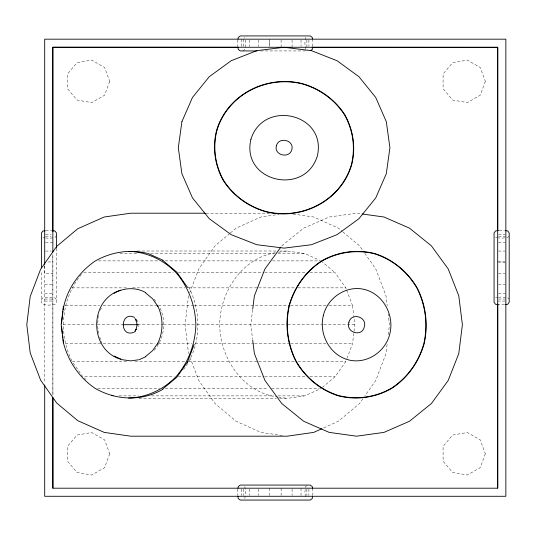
<?xml version="1.0" encoding="UTF-8"?>
<svg xmlns="http://www.w3.org/2000/svg" width="536" height="536" viewBox="0 0 536 536"><rect width="100%" height="100%" fill="white"/><g stroke="black" fill="none" stroke-linecap="round" stroke-linejoin="round"><path stroke-width="0.4" stroke-dasharray="2.68 2.01" d="M44.696 265.642L44.696 273.514L52.856 273.514M269.709 39.175L269.461 46.451L269.434 39.979M71.878 360.768C57.694 332.762 61.613 296.944 82.437 273.26M97.666 323.141L98.235 318.451M98.329 317.674L98.611 315.329M138.114 326.88L138.114 322.525L137.343 320.495M188.551 295.845L185.067 324.702L188.551 353.559M346.946 358.45L352.521 343.77L353.921 332.166M354.021 331.335L354.825 324.702L353.82 316.408M387.093 344.487L386 353.559L375.79 380.446L364.802 396.064M388.285 334.591L389.478 324.702L388.185 313.982M244.831 498.601L245.609 492.316L244.831 486.534L243.471 485.562M312.629 46.317L313.017 43.175L312.568 39.872M312.629 495.458L313.017 492.316L312.461 488.189M252.624 309.862L250.774 324.702L252.624 339.543M237.91 39.872L237.468 43.175L237.857 46.317M237.91 489.013L237.468 492.316L237.857 495.458M305.654 37.399L304.877 43.175L305.654 49.466M100.547 310.237L101.371 308.053M189.717 292.77L198.762 268.951L215.003 245.863L229.756 233.515M322.324 387.448L335.04 376.801L345.774 361.545L346.651 359.227M154.134 350.296C164.626 338.497 166.582 320.582 159.406 306.599M183.567 369.505C201.181 346.41 201.925 313.419 189.168 287.859L188.237 286.532M362.892 398.784L359.542 403.534L338.377 421.256L322.692 428.344M56.521 235.559L55.041 237.575L48.702 238.346L45.781 237.964M41.393 299.885L42.867 297.869L48.702 297.098L55.041 297.869L56.521 299.885M508.704 236.108L507.719 237.455L501.381 238.225L498.46 237.843M230.4 232.979L236.168 228.148L260.818 217.006L279.008 214.393M281.762 245.863L303.678 228.148L329.198 217.006L356.581 213.207L361.418 213.877M242.795 50.927L244.831 49.466L245.609 43.175L244.831 37.399M307.007 485.562L305.654 486.534L304.877 492.316L305.654 498.601M279.738 398.389L287.276 398.389L304.756 395.876L321.051 388.513M275.357 252.724C241.883 258.278 219.921 292.133 219.727 324.702C219.854 358.021 243.116 392.841 277.735 397.015M278.532 252.268L287.276 251.016L304.756 253.521L320.307 260.55M45.781 230.668L48.702 230.279L51.871 230.668M499.19 230.447L504.55 230.547M495.545 297.748L497.736 297.46M498.46 297.359L501.381 296.978L507.719 297.748L508.704 299.095M504.55 304.656L499.19 304.756M260.583 50.927L307.691 50.927M206.038 213.207L270.526 213.207M45.513 234.4L51.222 234.4M498.507 234.4L505.033 234.4M45.513 236.41L51.222 236.41M498.507 236.41L505.033 236.41M45.513 242.198L52.856 242.198M498.507 242.198L505.033 242.198M45.513 251.062L51.222 251.062M137.37 251.016L276.388 251.016M279.738 251.016L287.276 251.016M498.507 251.062L505.033 251.062M119.883 253.521L137.471 253.521M150.663 253.521L274.606 253.521M277.956 253.521L304.756 253.521M98.57 260.885L158.864 260.885M165.282 260.885L269.126 260.885M272.476 260.885L319.376 260.885M47.959 261.943L52.856 261.943M497.689 261.943L505.033 261.943M83.743 272.596L173.349 272.596M178.374 272.596L263.853 272.596M264.69 272.596L306.565 272.596M309.915 272.596L335.04 272.596L345.774 287.859L346.363 289.4M498.507 273.514L505.033 273.514M44.696 284.395L52.856 284.395M498.507 284.395L505.033 284.395M72.166 287.859L128.278 287.859M132.466 287.859L185.228 287.859M188.578 287.859L257.843 287.859M258.68 287.859L294.686 287.859M298.036 287.859L345.774 287.859M44.696 293.259L52.856 293.259M498.507 293.259L505.033 293.259M44.696 299.048L52.856 299.048M498.507 299.048L505.033 299.048M44.696 301.058L52.856 301.058M497.689 301.058L505.033 301.058M65.419 305.627L99.756 305.627M103.106 305.627L157.544 305.627M158.381 305.627L193.55 305.627M194.387 305.627L289.715 305.627M290.552 305.627L328.233 305.627M329.07 305.627L352.521 305.627L353.72 315.577M63.121 324.702L96.614 324.702M97.451 324.702L121.739 324.702M137.651 324.702L162.776 324.702M163.614 324.702L196.276 324.702M197.114 324.702L286.988 324.702M287.825 324.702L323 324.702M323.838 324.702L354.825 324.702M65.419 343.77L102.269 343.77M103.106 343.77L155.031 343.77M158.381 343.77L191.875 343.77M195.225 343.77L253.702 343.77M254.54 343.77L289.715 343.77M290.552 343.77L326.558 343.77M329.908 343.77L352.521 343.77M126.603 361.545L72.166 361.545L82.906 376.801L174.187 376.801M134.978 361.545L185.228 361.545M188.578 361.545L257.843 361.545M258.68 361.545L294.686 361.545M298.036 361.545L345.774 361.545M178.374 376.801L263.853 376.801M264.69 376.801L306.565 376.801M309.915 376.801L335.04 376.801M97.733 388.513L159.701 388.513M165.282 388.513L268.288 388.513M271.638 388.513L319.376 388.513M119.046 395.876L138.308 395.876M151.5 395.876L273.769 395.876M277.956 395.876L304.756 395.876M139.045 398.389L276.388 398.389M498.507 261.97L505.033 262.184M495.545 237.455L497.736 237.743M42.867 237.575L45.058 237.863M293.058 214.038L313.728 217.006L338.377 228.148L342.223 231.364M278.532 397.129L287.276 398.389M282.311 435.48L260.818 432.391L236.168 421.256L215.003 403.534L198.762 380.446L190.3 358.169M342.866 231.9L359.542 245.863L362.892 250.62M321.051 260.885L335.04 272.596M84.172 377.867L86.082 379.468M364.802 253.334L375.79 268.951L386 295.845L387.193 305.734M154.134 299.101L156.532 302.512M346.651 290.177L352.521 305.627M99.716 336.983L101.927 342.799M97.666 326.263L98.611 334.069M52.863 254.747L52.897 395.32L52.856 254.412M308.897 39.979L308.897 46.451M308.897 489.006L308.897 495.478M306.867 39.979L306.867 47.262M306.867 489.006L306.867 495.478M301.031 39.979L301.031 46.451M301.031 488.196L301.031 495.478M292.087 39.979L292.087 47.262M292.087 489.006L292.087 495.478M281.112 39.979L281.112 47.262M281.112 488.196L281.112 495.478M269.434 488.196L269.434 495.478M258.459 39.979L258.459 46.451M258.459 489.006L258.459 495.478M249.515 39.979L249.515 46.451M249.515 489.006L249.515 495.478M243.679 39.175L243.679 46.451M243.679 489.006L243.679 495.478M241.649 39.175L241.649 46.451M241.649 489.006L241.649 495.478M56.521 248.309L56.521 302.378L55.041 304.394L48.702 305.165L42.867 304.394L41.393 302.378L41.393 270.988M44.696 266.057L44.696 383.26M109.713 81.345L104.614 95.22L91.716 102.604L77.05 100.038L67.476 88.728L67.476 73.968L77.05 62.658L91.716 60.092L104.614 67.476L109.713 81.345M109.713 453.764L104.614 467.64L91.716 475.023L77.05 472.457L67.476 461.148L67.476 446.381L77.05 435.071L91.716 432.512L104.614 439.895L109.713 453.764M485.328 81.345L480.229 95.22L467.332 102.604L452.665 100.038L443.091 88.728L443.091 73.968L452.665 62.658L467.332 60.092L480.229 67.476L485.328 81.345M485.328 453.764L480.229 467.64L467.332 475.023L452.665 472.457L443.091 461.148L443.091 446.381L452.665 435.071L467.332 432.512L480.229 439.895L485.328 453.764"/><path stroke-width="0.8" d="M497.756 488.115L497.763 304.113M497.763 230.507L497.777 47.342L312.093 47.302M63.395 306.203L61.164 324.702L63.395 343.201M61.452 323.871L62.451 315.617M62.645 313.969L62.947 311.49M63.148 309.841C66.323 290.056 78.584 272.462 94.979 261.166C110.778 252.074 129.598 248.932 147.353 253.407M312.528 47.108L312.24 49.466L310.88 50.438M312.528 496.249L312.24 498.601L310.203 500.068L240.282 500.068L238.245 498.601L237.957 496.249M252.731 309.038L254.379 295.845L264.945 268.951L280.804 247.183M238.024 39.048L238.245 37.399L240.282 35.932L310.203 35.932L312.24 37.399L312.461 39.048M238.024 488.189L238.245 486.534L240.282 485.073L310.203 485.073L312.24 486.534L312.461 488.189M194.173 344.427L187.198 362.812L187.62 361.867L176.786 377.257L162.676 389.076M134.911 330.98L136.204 329.144L135.896 329.834L137.156 324.702L135.896 319.563L136.204 320.26L134.911 318.418M134.523 331.985L135.588 331.094M145.497 356.608L152.492 350.752L157.859 343.12L157.437 344.065C163.514 331.998 163.514 317.406 157.437 305.332L157.859 306.277L152.492 298.646L145.497 292.79M120.674 290.19C88.721 299.497 88.721 349.908 120.674 359.214M114.074 293.346C123.642 287.591 136.09 286.941 145.805 292.69M133.9 332.26C119.193 338.095 120.205 310.344 134.523 317.419M139.26 359.669L145.805 356.708M162.964 389.183C142.234 401.692 115.555 400.365 94.979 388.232C79.395 377.733 68.601 361.726 63.643 343.69M321.942 428.679L313.728 432.391L287.276 436.19L130.67 436.19L104.212 432.391L77.8 420.7L56.756 403.079L40.602 380.125L30.204 352.902L26.8 324.702L30.204 296.502L40.602 269.273L56.756 246.319L77.8 228.705L104.212 217.006L130.67 213.207L205.201 213.207M138.476 359.783L130.67 360.902L122.081 359.669L114.074 356.051M128.607 398.06C146.71 397.511 163.614 389.525 176.163 376.573C188.632 362.122 195.332 343.723 195.861 324.702C195.332 305.681 188.632 287.276 176.163 272.824C163.614 259.873 146.71 251.893 128.607 251.337M45.058 230.761L42.867 231.05L41.393 233.066L41.393 267.725M498.46 230.547L495.545 230.929L494.071 232.946L494.071 302.257L495.545 304.274L498.46 304.656M505.341 304.562L507.719 304.274L509.2 302.257L509.2 232.946L507.719 230.929L505.341 230.641M238.487 47.282L52.809 47.242L52.856 252.248M256.958 50.927L240.282 50.927L238.245 49.466L237.957 47.108M122.576 324.702L137.651 324.702M52.856 397.833L52.856 488.196L497.689 488.196L497.689 47.262L52.856 47.262L52.856 231.324M52.662 230.761L55.041 231.05L56.521 233.066L56.521 248M362.222 213.991L383.97 217.006L409.491 228.148L431.406 245.863L448.217 268.951L458.789 295.845L462.394 324.702L458.789 353.559L448.217 380.446L431.406 403.534L409.491 421.256L383.97 432.391L356.581 436.19L329.198 432.391L303.678 421.256L281.762 403.534L264.945 380.446L254.379 353.559L252.731 340.367M148.15 253.521L162.964 260.215M111.702 395.206L113.183 395.876M162.676 260.329L176.786 272.141L187.62 287.537M61.553 326.35L62.451 333.781M62.645 335.435L62.947 337.908M63.148 339.563L63.543 342.859M52.897 397.833L52.923 488.196M44.696 264.382L44.696 39.175L505.85 39.175L505.85 496.282L44.696 496.282L44.696 384.935M289.031 305.627C284.797 324.521 287.209 344.286 296.019 361.545C305.52 377.786 320.481 390.201 338.484 395.876C356.474 400.392 375.448 397.692 391.548 388.513C407.561 378.101 418.924 362.088 424.13 343.77C428.371 324.876 425.959 305.111 417.149 287.859C407.648 271.611 392.687 259.196 374.684 253.521C356.695 249.006 337.72 251.712 321.62 260.885C305.607 271.296 294.237 287.316 289.031 305.627M289.333 305.714C285.112 324.521 287.51 344.206 296.287 361.385C305.748 377.552 320.642 389.913 338.564 395.561C356.474 400.057 375.368 397.37 391.394 388.232C407.333 377.867 418.656 361.921 423.835 343.69C428.056 324.876 425.658 305.198 416.881 288.02C407.42 271.846 392.526 259.484 374.604 253.836C356.688 249.34 337.801 252.034 321.774 261.166C305.835 271.531 294.512 287.477 289.333 305.714M323.396 315.329C318.659 333.546 329.272 354.397 347.69 359.669C365.907 364.922 385.458 352.152 389.773 334.069C394.509 315.851 383.897 295.001 365.478 289.735C347.261 284.475 327.71 297.245 323.396 315.329M348.876 322.525C345.599 332.601 362.095 337.499 364.292 326.88C367.569 316.796 351.073 311.905 348.876 322.525M181.905 121.699L178.3 147.695L181.905 173.691L192.471 197.911L209.288 218.715L231.204 234.674L256.724 244.704L284.107 248.128L311.496 244.704L337.017 234.674L358.932 218.715L375.743 197.911L386.315 173.691L389.92 147.695L386.315 121.699L375.743 97.478L358.932 76.681L337.017 60.715L311.496 50.686L284.107 47.262L256.724 50.686L231.204 60.715L209.288 76.681L192.471 97.478L181.905 121.699M216.557 130.516C212.276 147.594 214.842 165.597 223.546 180.887C233.428 196.076 248.63 206.869 266.01 211.814C301.828 220.644 340.943 200.913 351.656 164.874C355.944 147.795 353.378 129.792 344.675 114.51C334.792 99.314 319.59 88.52 302.21 83.583C266.392 74.745 227.277 94.477 216.557 130.516M216.859 130.59C212.591 147.594 215.144 165.524 223.814 180.739C233.649 195.868 248.784 206.608 266.091 211.532C301.748 220.33 340.695 200.678 351.361 164.8C355.629 147.795 353.077 129.873 344.407 114.65C334.571 99.522 319.436 88.782 302.13 83.864C266.472 75.067 227.525 94.711 216.859 130.59M250.922 139.253C240.858 181.758 304.75 196.578 317.299 156.137C327.362 113.639 263.471 98.812 250.922 139.253M276.402 145.738C273.621 155.266 289.46 159.071 291.819 149.658C294.599 140.124 278.76 136.318 276.402 145.738"/></g></svg>
